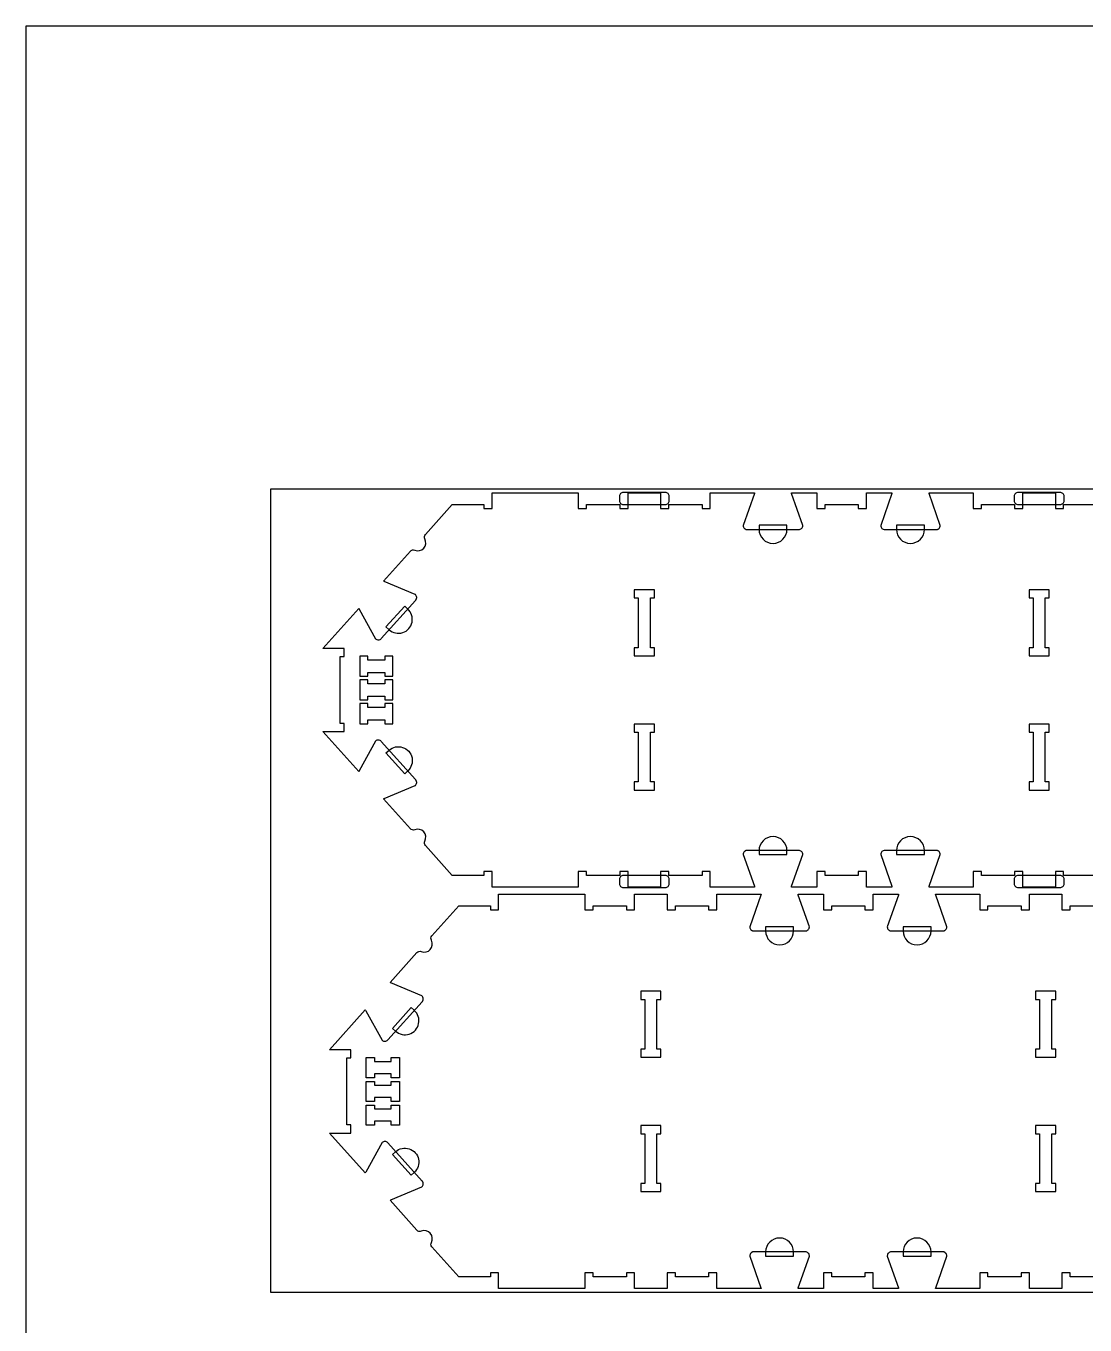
# Model space of a CAD drawing. Extents: x 0 to 4485, y 0 to 10771.
# Drawn here: x 0 to 1609, y 5619 to 7593 of the extents above; entities that cross this region are included whole.
import ezdxf

# ---------------------------------------------------------------- set-up
doc = ezdxf.new("R2010")
doc.units = 0
for name, color, linetype in [('0_SHEET_SPRUCEPLY_2440X122', 1, 'CONTINUOUS'), ('3_ANYTOOL_CUTTHROUGH_INSID', 4, 'CONTINUOUS'), ('4_ANYTOOL_CUTTHROUGH_OUTSI', 5, 'CONTINUOUS'), ('5_ANYTOOL_HALF_MILL_9MM_IN', 3, 'CONTINUOUS'), ('DONOTCUT', 7, 'CONTINUOUS')]:
    doc.layers.add(name, color=color, linetype=linetype)

msp = doc.modelspace()

# ---------------------------------------------------------------- linework, layer by layer
at = {"layer": '0_SHEET_SPRUCEPLY_2440X122'}
msp.add_lwpolyline([(371.7, 6889.4), (371.7, 5669.4), (2811.7, 5669.4), (2811.7, 6889.4)], close=True, dxfattribs=at)
at = {"layer": '3_ANYTOOL_CUTTHROUGH_INSID', "color": 4}
for points in [[(924.4, 6736.4), (924.4, 6724.2), (930.4, 6724.2), (930.4, 6648.7), (924.4, 6648.7), (924.4, 6636.2), (954.9, 6636.2), (954.9, 6648.7), (948.9, 6648.7), (948.9, 6724.2), (954.9, 6724.2), (954.9, 6736.7), (924.4, 6736.7)], [(1524.4, 6736.4), (1524.4, 6724.2), (1530.4, 6724.2), (1530.4, 6648.7), (1524.4, 6648.7), (1524.4, 6636.2), (1554.9, 6636.2), (1554.9, 6648.7), (1548.9, 6648.7), (1548.9, 6724.2), (1554.9, 6724.2), (1554.9, 6736.7), (1524.4, 6736.7)], [(507.1, 6635.7), (507.1, 6605.2), (519.6, 6605.2), (519.6, 6611.2), (545.1, 6611.2), (545.1, 6605.2), (557.6, 6605.2), (557.6, 6635.7), (545.1, 6635.7), (545.1, 6629.7), (519.6, 6629.7), (519.6, 6635.7)], [(507.1, 6599.7), (507.1, 6569.2), (519.6, 6569.2), (519.6, 6575.2), (545.1, 6575.2), (545.1, 6569.2), (557.6, 6569.2), (557.6, 6599.7), (545.1, 6599.7), (545.1, 6593.7), (519.6, 6593.7), (519.6, 6599.7)], [(507.1, 6563.7), (507.1, 6533.2), (519.6, 6533.2), (519.6, 6539.2), (545.1, 6539.2), (545.1, 6533.2), (557.6, 6533.2), (557.6, 6563.7), (545.1, 6563.7), (545.1, 6557.7), (519.6, 6557.7), (519.6, 6563.7)], [(954.9, 6432.4), (954.9, 6444.7), (948.9, 6444.7), (948.9, 6520.2), (954.9, 6520.2), (954.9, 6532.7), (924.4, 6532.7), (924.4, 6520.2), (930.4, 6520.2), (930.4, 6444.7), (924.4, 6444.7), (924.4, 6432.2), (954.9, 6432.2)], [(1554.9, 6432.4), (1554.9, 6444.7), (1548.9, 6444.7), (1548.9, 6520.2), (1554.9, 6520.2), (1554.9, 6532.7), (1524.4, 6532.7), (1524.4, 6520.2), (1530.4, 6520.2), (1530.4, 6444.7), (1524.4, 6444.7), (1524.4, 6432.2), (1554.9, 6432.2)], [(964.7, 6126.7), (934.4, 6126.7), (934.4, 6114.2), (940.4, 6114.2), (940.4, 6038.7), (934.4, 6038.7), (934.4, 6026.2), (964.9, 6026.2), (964.9, 6038.7), (958.9, 6038.7), (958.9, 6114.2), (964.9, 6114.2), (964.9, 6126.7)], [(1564.7, 6126.7), (1534.4, 6126.7), (1534.4, 6114.2), (1540.4, 6114.2), (1540.4, 6038.7), (1534.4, 6038.7), (1534.4, 6026.2), (1564.9, 6026.2), (1564.9, 6038.7), (1558.9, 6038.7), (1558.9, 6114.2), (1564.9, 6114.2), (1564.9, 6126.7)], [(517.1, 5995.2), (517.1, 6025.7), (529.6, 6025.7), (529.6, 6019.7), (555.1, 6019.7), (555.1, 6025.7), (567.6, 6025.7), (567.6, 5995.2), (555.1, 5995.2), (555.1, 6001.2), (529.6, 6001.2), (529.6, 5995.2)], [(517.1, 5959.2), (517.1, 5989.7), (529.6, 5989.7), (529.6, 5983.7), (555.1, 5983.7), (555.1, 5989.7), (567.6, 5989.7), (567.6, 5959.2), (555.1, 5959.2), (555.1, 5965.2), (529.6, 5965.2), (529.6, 5959.2)], [(517.1, 5923.2), (517.1, 5953.7), (529.6, 5953.7), (529.6, 5947.7), (555.1, 5947.7), (555.1, 5953.7), (567.6, 5953.7), (567.6, 5923.2), (555.1, 5923.2), (555.1, 5929.2), (529.6, 5929.2), (529.6, 5923.2)], [(934.7, 5822.2), (964.9, 5822.2), (964.9, 5834.7), (958.9, 5834.7), (958.9, 5910.2), (964.9, 5910.2), (964.9, 5922.7), (934.4, 5922.7), (934.4, 5910.2), (940.4, 5910.2), (940.4, 5834.7), (934.4, 5834.7), (934.4, 5822.2)], [(1534.7, 5822.2), (1564.9, 5822.2), (1564.9, 5834.7), (1558.9, 5834.7), (1558.9, 5910.2), (1564.9, 5910.2), (1564.9, 5922.7), (1534.4, 5922.7), (1534.4, 5910.2), (1540.4, 5910.2), (1540.4, 5834.7), (1534.4, 5834.7), (1534.4, 5822.2)]]:
    msp.add_lwpolyline(points, close=True, dxfattribs=at)
at = {"layer": '4_ANYTOOL_CUTTHROUGH_OUTSI', "color": 5}
for points in [[(1627.4, 6302.7), (1576.9, 6302.7), (1576.9, 6308.7), (1564.4, 6308.7), (1564.4, 6284.7), (1514.9, 6284.7), (1514.9, 6308.7), (1502.4, 6308.7), (1502.4, 6302.7), (1451.9, 6302.7), (1451.9, 6308.7), (1439.4, 6308.7), (1439.4, 6284.7), (1389.7, 6284.7), (1372.3, 6284.7), (1372.3, 6284.7, -0.061485), (1372.5, 6286.1), (1389.4, 6334.3), (1389.4, 6334.4), (1389.4, 6334.4), (1389.4, 6334.4, 0.198912), (1387.6, 6338.8), (1387.5, 6338.9), (1387.4, 6339), (1387.2, 6339.1), (1387.1, 6339.2), (1387, 6339.3), (1386.9, 6339.4), (1386.8, 6339.5), (1386.6, 6339.6), (1386.5, 6339.7), (1386.4, 6339.8), (1386.2, 6339.9), (1386.1, 6339.9), (1386, 6340), (1385.8, 6340.1), (1385.7, 6340.1), (1385.5, 6340.2), (1385.4, 6340.3), (1385.3, 6340.3), (1385.1, 6340.4), (1385, 6340.4), (1384.8, 6340.4), (1384.7, 6340.5), (1384.5, 6340.5), (1384.4, 6340.6), (1384.2, 6340.6), (1384.1, 6340.6), (1383.9, 6340.6), (1383.8, 6340.6), (1383.6, 6340.7), (1383.5, 6340.7), (1383.3, 6340.7), (1383.2, 6340.7), (1305.2, 6340.7, 0.414214), (1298.9, 6334.4), (1298.9, 6334.4), (1298.9, 6334.3), (1315.8, 6286.1), (1315.8, 6286.1, -0.061485), (1316, 6284.7), (1277.4, 6284.7), (1277.4, 6308.7), (1264.9, 6308.7), (1264.9, 6302.7), (1214.4, 6302.7), (1214.4, 6308.7), (1201.9, 6308.7), (1201.9, 6284.7), (1163.4, 6284.7), (1163.4, 6284.7, -0.061485), (1163.6, 6286.1), (1180.5, 6334.3), (1180.5, 6334.4), (1180.5, 6334.4), (1180.5, 6334.4, 0.414214), (1174.2, 6340.7), (1096.2, 6340.7), (1096.1, 6340.7), (1095.9, 6340.7), (1095.8, 6340.7), (1095.6, 6340.6), (1095.5, 6340.6), (1095.3, 6340.6), (1095.2, 6340.6), (1095, 6340.6), (1094.9, 6340.5), (1094.7, 6340.5), (1094.6, 6340.4), (1094.4, 6340.4), (1094.3, 6340.4), (1094.1, 6340.3), (1094, 6340.3), (1093.9, 6340.2), (1093.7, 6340.1), (1093.6, 6340.1), (1093.4, 6340), (1093.3, 6339.9), (1093.2, 6339.9), (1093, 6339.8), (1092.9, 6339.7), (1092.8, 6339.6), (1092.6, 6339.5), (1092.5, 6339.4), (1092.4, 6339.3), (1092.3, 6339.2), (1092.2, 6339.1), (1092, 6339), (1091.9, 6338.9), (1091.8, 6338.8, 0.198912), (1090, 6334.4), (1090, 6334.4), (1090, 6334.3), (1106.9, 6286.1), (1106.9, 6286.1, -0.061485), (1107.1, 6284.7), (1089.7, 6284.7), (1039.9, 6284.7), (1039.9, 6308.7), (1027.4, 6308.7), (1027.4, 6302.7), (976.9, 6302.7), (976.9, 6308.7), (964.4, 6308.7), (964.4, 6284.7), (914.9, 6284.7), (914.9, 6308.7), (902.4, 6308.7), (902.4, 6302.7), (851.9, 6302.7), (851.9, 6308.7), (839.4, 6308.7), (839.4, 6284.7), (789.9, 6284.7), (708.3, 6284.7), (708.3, 6308.7), (708, 6308.7), (695.8, 6308.7), (695.8, 6302.7), (647.9, 6302.7), (606.9, 6348.2), (606.9, 6348.2, -0.317837), (606.1, 6354.8, 0.707107), (590.7, 6372, -0.317837), (584.2, 6373.4), (543.3, 6418.9, -0.061485), (544.5, 6419.6), (591.6, 6439.4), (591.7, 6439.4), (591.7, 6439.4), (591.7, 6439.4, 0.198912), (593.8, 6443.7), (593.8, 6443.9), (593.8, 6444), (593.8, 6444.2), (593.8, 6444.3), (593.8, 6444.5), (593.8, 6444.6), (593.7, 6444.8), (593.7, 6444.9), (593.7, 6445.1), (593.7, 6445.2), (593.6, 6445.4), (593.6, 6445.5), (593.6, 6445.7), (593.5, 6445.8), (593.5, 6446), (593.4, 6446.1), (593.4, 6446.3), (593.3, 6446.4), (593.2, 6446.6), (593.2, 6446.7), (593.1, 6446.9), (593, 6447), (593, 6447.1), (592.9, 6447.3), (592.8, 6447.4), (592.7, 6447.5), (592.6, 6447.6), (592.6, 6447.8), (592.5, 6447.9), (592.4, 6448), (592.3, 6448.1), (592.2, 6448.2), (540, 6506.2, 0.414214), (531.2, 6506.7), (531.1, 6506.6), (531.1, 6506.6), (506.5, 6461.7), (506.5, 6461.7, -0.061485), (505.7, 6460.6), (451.1, 6521.2), (483.6, 6521.2), (483.6, 6533.7), (477.6, 6533.7), (477.6, 6635.2), (483.6, 6635.2), (483.6, 6647.7), (451.1, 6647.7), (505.7, 6708.2), (505.7, 6708.2, -0.061485), (506.5, 6707.1), (531.1, 6662.2), (531.1, 6662.2), (531.2, 6662.2), (531.2, 6662.2, 0.414214), (540, 6662.6), (592.2, 6720.6), (592.3, 6720.7), (592.4, 6720.8), (592.5, 6721), (592.6, 6721.1), (592.6, 6721.2), (592.7, 6721.3), (592.8, 6721.5), (592.9, 6721.6), (593, 6721.7), (593, 6721.9), (593.1, 6722), (593.2, 6722.1), (593.2, 6722.3), (593.3, 6722.4), (593.4, 6722.6), (593.4, 6722.7), (593.5, 6722.8), (593.5, 6723), (593.6, 6723.1), (593.6, 6723.3), (593.6, 6723.4), (593.7, 6723.6), (593.7, 6723.8), (593.7, 6723.9), (593.7, 6724.1), (593.8, 6724.2), (593.8, 6724.4), (593.8, 6724.5), (593.8, 6724.7), (593.8, 6724.8), (593.8, 6725), (593.8, 6725.1, 0.198912), (591.7, 6729.4), (591.7, 6729.5), (591.6, 6729.5), (591.6, 6729.5), (544.5, 6749.2, -0.061485), (543.3, 6750), (584.2, 6795.4, -0.317837), (590.7, 6796.9, 0.707107), (606.1, 6814, -0.317837), (606.9, 6820.6), (647.9, 6866.2), (695.8, 6866.2), (695.8, 6860.2), (696, 6860.2), (708.3, 6860.2), (708.3, 6884.2), (789.8, 6884.2), (839.4, 6884.2), (839.4, 6860.2), (851.9, 6860.2), (851.9, 6866.2), (902.4, 6866.2), (902.4, 6860.2), (914.9, 6860.2), (914.9, 6884.2), (964.4, 6884.2), (964.4, 6860.2), (976.9, 6860.2), (976.9, 6866.2), (1027.4, 6866.2), (1027.4, 6860.2), (1039.9, 6860.2), (1039.9, 6884.2), (1107.1, 6884.2), (1107.1, 6884.2, -0.061485), (1106.9, 6882.8), (1090, 6834.5), (1090, 6834.5), (1090, 6834.4), (1090, 6834.4, 0.198912), (1091.8, 6830), (1091.9, 6829.9), (1092, 6829.8), (1092.2, 6829.7), (1092.3, 6829.6), (1092.4, 6829.5), (1092.5, 6829.4), (1092.6, 6829.3), (1092.8, 6829.2), (1092.9, 6829.1), (1093, 6829.1), (1093.2, 6829), (1093.3, 6828.9), (1093.4, 6828.8), (1093.6, 6828.8), (1093.7, 6828.7), (1093.9, 6828.6), (1094, 6828.6), (1094.1, 6828.5), (1094.3, 6828.5), (1094.4, 6828.4), (1094.6, 6828.4), (1094.7, 6828.4), (1094.9, 6828.3), (1095, 6828.3), (1095.2, 6828.3), (1095.3, 6828.2), (1095.5, 6828.2), (1095.6, 6828.2), (1095.8, 6828.2), (1095.9, 6828.2), (1096.1, 6828.2), (1096.2, 6828.2), (1174.2, 6828.2, 0.414214), (1180.5, 6834.4), (1180.5, 6834.5), (1180.5, 6834.5), (1163.6, 6882.8), (1163.6, 6882.8, -0.061485), (1163.4, 6884.2), (1201.9, 6884.2), (1201.9, 6860.2), (1214.4, 6860.2), (1214.4, 6866.2), (1264.9, 6866.2), (1264.9, 6860.2), (1265.2, 6860.2), (1277.2, 6860.2), (1277.4, 6860.2), (1277.4, 6884.2), (1316, 6884.2), (1316, 6884.2, -0.061485), (1315.8, 6882.8), (1298.9, 6834.5), (1298.9, 6834.5), (1298.9, 6834.4), (1298.9, 6834.4, 0.414214), (1305.2, 6828.2), (1383.2, 6828.2), (1383.3, 6828.2), (1383.5, 6828.2), (1383.6, 6828.2), (1383.8, 6828.2), (1383.9, 6828.2), (1384.1, 6828.2), (1384.2, 6828.3), (1384.4, 6828.3), (1384.5, 6828.3), (1384.7, 6828.4), (1384.8, 6828.4), (1385, 6828.4), (1385.1, 6828.5), (1385.3, 6828.5), (1385.4, 6828.6), (1385.5, 6828.6), (1385.7, 6828.7), (1385.8, 6828.8), (1386, 6828.8), (1386.1, 6828.9), (1386.2, 6829), (1386.4, 6829.1), (1386.5, 6829.1), (1386.6, 6829.2), (1386.8, 6829.3), (1386.9, 6829.4), (1387, 6829.5), (1387.1, 6829.6), (1387.2, 6829.7), (1387.4, 6829.8), (1387.5, 6829.9), (1387.6, 6830, 0.198912), (1389.4, 6834.4), (1389.4, 6834.5), (1389.4, 6834.5), (1372.5, 6882.8), (1372.5, 6882.8, -0.061485), (1372.3, 6884.2), (1439.4, 6884.2), (1439.4, 6860.2), (1451.9, 6860.2), (1451.9, 6866.2), (1502.4, 6866.2), (1502.4, 6860.2), (1514.9, 6860.2), (1514.9, 6884.2), (1564.4, 6884.2), (1564.4, 6860.2), (1576.9, 6860.2), (1576.9, 6866.2), (1627.4, 6866.2)], [(1637.4, 5692.7), (1586.9, 5692.7), (1586.9, 5698.7), (1574.4, 5698.7), (1574.4, 5674.7), (1524.9, 5674.7), (1524.9, 5698.7), (1512.4, 5698.7), (1512.4, 5692.7), (1461.9, 5692.7), (1461.9, 5698.7), (1449.4, 5698.7), (1449.4, 5674.7), (1382.3, 5674.7), (1382.3, 5674.7, -0.061485), (1382.5, 5676.1), (1399.4, 5724.3), (1399.4, 5724.4), (1399.4, 5724.4), (1399.4, 5724.4, 0.198912), (1397.6, 5728.8), (1397.5, 5728.9), (1397.4, 5729), (1397.2, 5729.1), (1397.1, 5729.2), (1397, 5729.3), (1396.9, 5729.4), (1396.8, 5729.5), (1396.6, 5729.6), (1396.5, 5729.7), (1396.4, 5729.8), (1396.2, 5729.9), (1396.1, 5729.9), (1396, 5730), (1395.8, 5730.1), (1395.7, 5730.1), (1395.5, 5730.2), (1395.4, 5730.3), (1395.3, 5730.3), (1395.1, 5730.4), (1395, 5730.4), (1394.8, 5730.4), (1394.7, 5730.5), (1394.5, 5730.5), (1394.4, 5730.6), (1394.2, 5730.6), (1394.1, 5730.6), (1393.9, 5730.6), (1393.8, 5730.6), (1393.6, 5730.7), (1393.5, 5730.7), (1393.3, 5730.7), (1393.2, 5730.7), (1315.2, 5730.7, 0.414214), (1308.9, 5724.4), (1308.9, 5724.4), (1308.9, 5724.3), (1325.8, 5676.1), (1325.8, 5676.1, -0.061485), (1326, 5674.7), (1287.4, 5674.7), (1287.4, 5698.7), (1275.2, 5698.7), (1274.9, 5698.7), (1274.9, 5692.7), (1224.4, 5692.7), (1224.4, 5698.7), (1212.2, 5698.7), (1211.9, 5698.7), (1211.9, 5674.7), (1173.4, 5674.7), (1173.4, 5674.7, -0.061485), (1173.6, 5676.1), (1190.5, 5724.3), (1190.5, 5724.4), (1190.5, 5724.4), (1190.5, 5724.4, 0.414214), (1184.2, 5730.7), (1106.2, 5730.7), (1106.1, 5730.7), (1105.9, 5730.7), (1105.8, 5730.7), (1105.6, 5730.6), (1105.5, 5730.6), (1105.3, 5730.6), (1105.2, 5730.6), (1105, 5730.6), (1104.9, 5730.5), (1104.7, 5730.5), (1104.6, 5730.4), (1104.4, 5730.4), (1104.3, 5730.4), (1104.1, 5730.3), (1104, 5730.3), (1103.9, 5730.2), (1103.7, 5730.1), (1103.6, 5730.1), (1103.4, 5730), (1103.3, 5729.9), (1103.2, 5729.9), (1103, 5729.8), (1102.9, 5729.7), (1102.8, 5729.6), (1102.6, 5729.5), (1102.5, 5729.4), (1102.4, 5729.3), (1102.3, 5729.2), (1102.2, 5729.1), (1102, 5729), (1101.9, 5728.9), (1101.8, 5728.8, 0.198912), (1100, 5724.4), (1100, 5724.4), (1100, 5724.3), (1116.9, 5676.1), (1116.9, 5676.1, -0.061485), (1117.1, 5674.7), (1099.7, 5674.7), (1049.9, 5674.7), (1049.9, 5698.7), (1037.4, 5698.7), (1037.4, 5692.7), (986.9, 5692.7), (986.9, 5698.7), (974.4, 5698.7), (974.4, 5674.7), (924.9, 5674.7), (924.9, 5698.7), (912.4, 5698.7), (912.4, 5692.7), (861.9, 5692.7), (861.9, 5698.7), (849.4, 5698.7), (849.4, 5674.7), (799.9, 5674.7), (718.3, 5674.7), (718.3, 5698.7), (705.8, 5698.7), (705.8, 5692.7), (657.9, 5692.7), (616.9, 5738.2), (616.9, 5738.2, -0.317837), (616.1, 5744.8, 0.707107), (600.7, 5762, -0.317837), (594.2, 5763.4), (553.3, 5808.9, -0.061485), (554.5, 5809.6), (601.6, 5829.4), (601.7, 5829.4), (601.7, 5829.4), (601.7, 5829.4, 0.198912), (603.8, 5833.7), (603.8, 5833.9), (603.8, 5834), (603.8, 5834.2), (603.8, 5834.3), (603.8, 5834.5), (603.8, 5834.6), (603.7, 5834.8), (603.7, 5834.9), (603.7, 5835.1), (603.7, 5835.2), (603.6, 5835.4), (603.6, 5835.5), (603.6, 5835.7), (603.5, 5835.8), (603.5, 5836), (603.4, 5836.1), (603.4, 5836.3), (603.3, 5836.4), (603.2, 5836.6), (603.2, 5836.7), (603.1, 5836.9), (603, 5837), (603, 5837.1), (602.9, 5837.3), (602.8, 5837.4), (602.7, 5837.5), (602.6, 5837.6), (602.6, 5837.8), (602.5, 5837.9), (602.4, 5838), (602.3, 5838.1), (602.2, 5838.2), (550, 5896.2, 0.414214), (541.2, 5896.7), (541.1, 5896.6), (541.1, 5896.6), (516.5, 5851.7), (516.5, 5851.7, -0.061485), (515.7, 5850.6), (461.1, 5911.2), (493.6, 5911.2), (493.6, 5923.7), (487.6, 5923.7), (487.6, 6025.2), (493.6, 6025.2), (493.6, 6037.7), (461.1, 6037.7), (515.7, 6098.2), (515.7, 6098.2, -0.061485), (516.5, 6097.1), (541.1, 6052.2), (541.1, 6052.2), (541.2, 6052.2), (541.2, 6052.2, 0.414214), (550, 6052.6), (602.2, 6110.6), (602.3, 6110.7), (602.4, 6110.8), (602.5, 6111), (602.6, 6111.1), (602.6, 6111.2), (602.7, 6111.3), (602.8, 6111.5), (602.9, 6111.6), (603, 6111.7), (603, 6111.9), (603.1, 6112), (603.2, 6112.1), (603.2, 6112.3), (603.3, 6112.4), (603.4, 6112.6), (603.4, 6112.7), (603.5, 6112.8), (603.5, 6113), (603.6, 6113.1), (603.6, 6113.3), (603.6, 6113.4), (603.7, 6113.6), (603.7, 6113.8), (603.7, 6113.9), (603.7, 6114.1), (603.8, 6114.2), (603.8, 6114.4), (603.8, 6114.5), (603.8, 6114.7), (603.8, 6114.8), (603.8, 6115), (603.8, 6115.1, 0.198912), (601.7, 6119.4), (601.7, 6119.5), (601.6, 6119.5), (554.5, 6139.2), (554.5, 6139.2, -0.061485), (553.3, 6140), (594.2, 6185.4, -0.317837), (600.7, 6186.9, 0.707107), (616.1, 6204, -0.317837), (616.9, 6210.6), (657.9, 6256.2), (705.8, 6256.2), (705.8, 6250.2), (718.3, 6250.2), (718.3, 6274.2), (799.8, 6274.2), (849.4, 6274.2), (849.4, 6250.2), (861.9, 6250.2), (861.9, 6256.2), (912.4, 6256.2), (912.4, 6250.2), (924.9, 6250.2), (924.9, 6274.2), (974.4, 6274.2), (974.4, 6250.2), (986.9, 6250.2), (986.9, 6256.2), (1037.4, 6256.2), (1037.4, 6250.2), (1049.9, 6250.2), (1049.9, 6274.2), (1117.1, 6274.2), (1117.1, 6274.2, -0.061485), (1116.9, 6272.8), (1100, 6224.5), (1100, 6224.5), (1100, 6224.4), (1100, 6224.4, 0.198912), (1101.8, 6220), (1101.9, 6219.9), (1102, 6219.8), (1102.2, 6219.7), (1102.3, 6219.6), (1102.4, 6219.5), (1102.5, 6219.4), (1102.6, 6219.3), (1102.8, 6219.2), (1102.9, 6219.1), (1103, 6219.1), (1103.2, 6219), (1103.3, 6218.9), (1103.4, 6218.8), (1103.6, 6218.8), (1103.7, 6218.7), (1103.9, 6218.6), (1104, 6218.6), (1104.1, 6218.5), (1104.3, 6218.5), (1104.4, 6218.4), (1104.6, 6218.4), (1104.7, 6218.4), (1104.9, 6218.3), (1105, 6218.3), (1105.2, 6218.3), (1105.3, 6218.2), (1105.5, 6218.2), (1105.6, 6218.2), (1105.8, 6218.2), (1105.9, 6218.2), (1106.1, 6218.2), (1106.2, 6218.2), (1184.2, 6218.2, 0.414214), (1190.5, 6224.4), (1190.5, 6224.5), (1190.5, 6224.5), (1173.6, 6272.8), (1173.6, 6272.8, -0.061485), (1173.4, 6274.2), (1211.9, 6274.2), (1211.9, 6250.2), (1224.4, 6250.2), (1224.4, 6256.2), (1274.9, 6256.2), (1274.9, 6250.2), (1287.4, 6250.2), (1287.4, 6274.2), (1326, 6274.2), (1326, 6274.2, -0.061485), (1325.8, 6272.8), (1308.9, 6224.5), (1308.9, 6224.5), (1308.9, 6224.4), (1308.9, 6224.4, 0.414214), (1315.2, 6218.2), (1393.2, 6218.2), (1393.3, 6218.2), (1393.5, 6218.2), (1393.6, 6218.2), (1393.8, 6218.2), (1393.9, 6218.2), (1394.1, 6218.2), (1394.2, 6218.3), (1394.4, 6218.3), (1394.5, 6218.3), (1394.7, 6218.4), (1394.8, 6218.4), (1395, 6218.4), (1395.1, 6218.5), (1395.3, 6218.5), (1395.4, 6218.6), (1395.5, 6218.6), (1395.7, 6218.7), (1395.8, 6218.8), (1396, 6218.8), (1396.1, 6218.9), (1396.2, 6219), (1396.4, 6219.1), (1396.5, 6219.1), (1396.6, 6219.2), (1396.8, 6219.3), (1396.9, 6219.4), (1397, 6219.5), (1397.1, 6219.6), (1397.2, 6219.7), (1397.4, 6219.8), (1397.5, 6219.9), (1397.6, 6220, 0.198912), (1399.4, 6224.4), (1399.4, 6224.5), (1399.4, 6224.5), (1382.5, 6272.8), (1382.5, 6272.8, -0.061485), (1382.3, 6274.2), (1449.4, 6274.2), (1449.4, 6250.2), (1461.9, 6250.2), (1461.9, 6256.2), (1512.4, 6256.2), (1512.4, 6250.2), (1524.9, 6250.2), (1524.9, 6274.2), (1574.4, 6274.2), (1574.4, 6250.2), (1586.9, 6250.2), (1586.9, 6256.2), (1637.4, 6256.2)]]:
    msp.add_lwpolyline(points, format="xyb", dxfattribs=at)
at = {"layer": '5_ANYTOOL_HALF_MILL_9MM_IN'}
for points in [[(907.8, 6884.7, 0.414214), (901.8, 6878.7), (901.8, 6872.2, 0.414214), (907.8, 6866.2), (971.6, 6866.2, 0.414214), (977.6, 6872.2), (977.6, 6878.7, 0.414214), (971.6, 6884.7)], [(1507.8, 6884.7, 0.414214), (1501.8, 6878.7), (1501.8, 6872.2, 0.414214), (1507.8, 6866.2), (1571.6, 6866.2, 0.414214), (1577.6, 6872.2), (1577.6, 6878.7, 0.414214), (1571.6, 6884.7)], [(1114, 6828.4, 1), (1156.5, 6828.4), (1156.5, 6828.7), (1156.5, 6834.7), (1114, 6834.7), (1114, 6828.7), (1114, 6828.4)], [(1322.9, 6828.4, 1), (1365.4, 6828.4), (1365.4, 6828.7), (1365.4, 6834.7), (1322.9, 6834.7), (1322.9, 6828.7), (1322.9, 6828.4)], [(551.7, 6676, 1), (580.1, 6707.6), (579.9, 6707.7), (575.5, 6711.8), (547, 6680.2), (551.5, 6676.2), (551.7, 6676)], [(551.7, 6492.8, -1), (580.1, 6461.3), (579.9, 6461.1), (575.5, 6457.1), (547, 6488.7), (551.5, 6492.7), (551.7, 6492.8)], [(1156.5, 6340.4, 1), (1114, 6340.4), (1114, 6340.2), (1114, 6334.2), (1156.5, 6334.2), (1156.5, 6340.2), (1156.5, 6340.4)], [(1365.4, 6340.4, 1), (1322.9, 6340.4), (1322.9, 6340.2), (1322.9, 6334.2), (1365.4, 6334.2), (1365.4, 6340.2), (1365.4, 6340.4)], [(907.8, 6302.7, 0.414214), (901.8, 6296.7), (901.8, 6290.2, 0.414214), (907.8, 6284.2), (971.6, 6284.2, 0.414214), (977.6, 6290.2), (977.6, 6296.7, 0.414214), (971.6, 6302.7)], [(1507.8, 6302.7, 0.414214), (1501.8, 6296.7), (1501.8, 6290.2, 0.414214), (1507.8, 6284.2), (1571.6, 6284.2, 0.414214), (1577.6, 6290.2), (1577.6, 6296.7, 0.414214), (1571.6, 6302.7)], [(1124, 6218.4, 1), (1166.5, 6218.4), (1166.5, 6218.7), (1166.5, 6224.7), (1124, 6224.7), (1124, 6218.7), (1124, 6218.4)], [(1332.9, 6218.4, 1), (1375.4, 6218.4), (1375.4, 6218.7), (1375.4, 6224.7), (1332.9, 6224.7), (1332.9, 6218.7), (1332.9, 6218.4)], [(561.7, 6066, 1), (590.1, 6097.6), (589.9, 6097.7), (585.5, 6101.8), (557, 6070.2), (561.5, 6066.2), (561.7, 6066)], [(561.7, 5882.8, -1), (590.1, 5851.3), (589.9, 5851.1), (585.5, 5847.1), (557, 5878.7), (561.5, 5882.7), (561.7, 5882.8)], [(1166.5, 5730.4, 1), (1124, 5730.4), (1124, 5730.2), (1124, 5724.2), (1166.5, 5724.2), (1166.5, 5730.2), (1166.5, 5730.4)], [(1375.4, 5730.4, 1), (1332.9, 5730.4), (1332.9, 5730.2), (1332.9, 5724.2), (1375.4, 5724.2), (1375.4, 5730.2), (1375.4, 5730.4)]]:
    msp.add_lwpolyline(points, format="xyb", close=True, dxfattribs=at)
at = {"layer": 'DONOTCUT'}
msp.add_lwpolyline([(0, 0), (3183.4, 0), (3183.4, 7593.4), (0, 7593.4)], close=True, dxfattribs=at)

doc.saveas('drawing.dxf')
